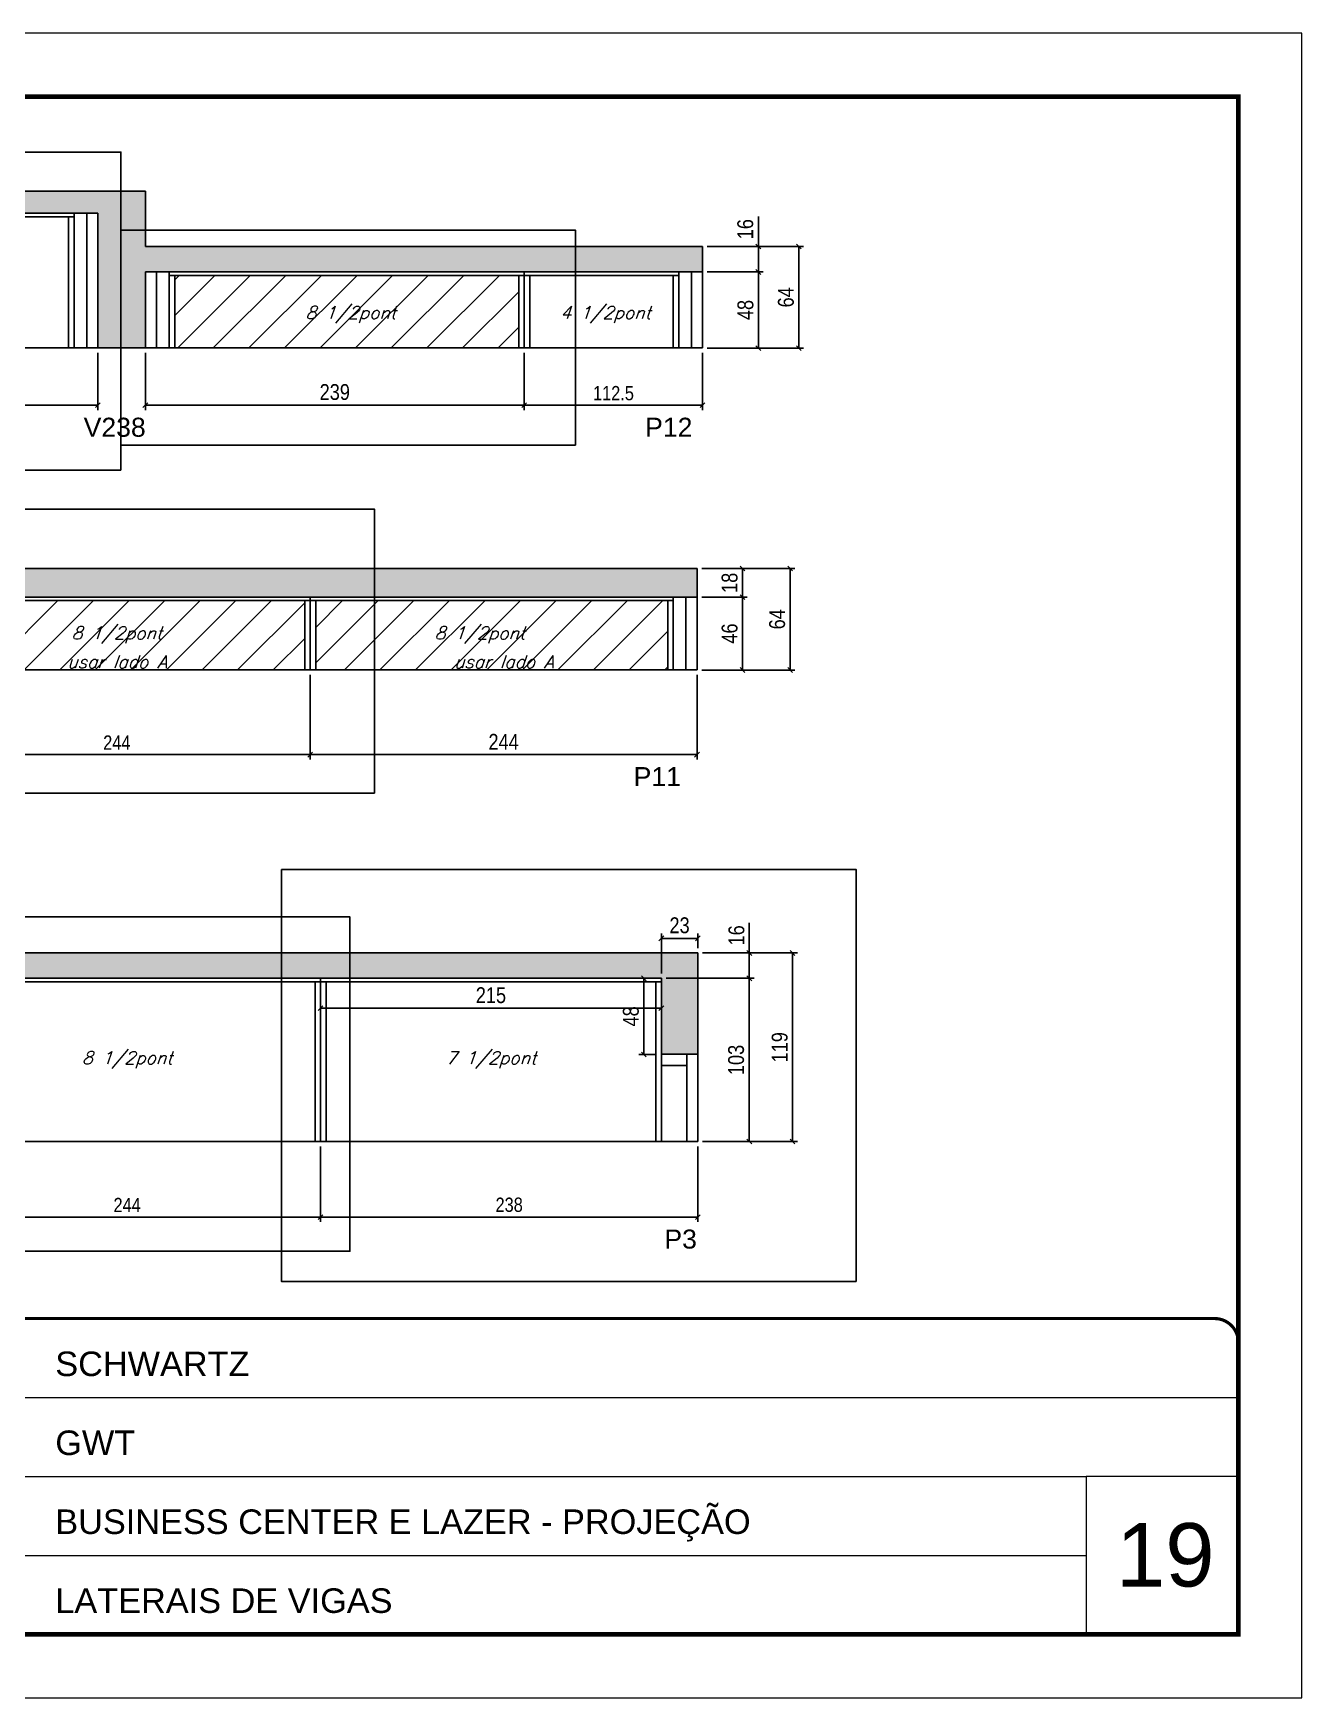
# Model space of a CAD drawing. Extents: x 2603 to 22413, y 1253 to 30260.
# Drawn here: x 6471 to 7271, y 24225 to 25275 of the extents above; entities that cross this region are included whole.
import ezdxf

# ---------------------------------------------------------------- set-up
doc = ezdxf.new("R2010")
doc.units = 0
doc.linetypes.add('CONTINUO', pattern=[0])
doc.linetypes.add('DASHED', pattern=[0.75, 0.5, -0.25])
for name, color, linetype in [('5', 5, 'Continuous'), ('COTA', 241, 'Continuous'), ('Painéis', 200, 'Continuous'), ('SARR_2.2x7', 40, 'Continuous'), ('SARR_3.5x7', 81, 'Continuous'), ('texto', 7, 'Continuous')]:
    doc.layers.add(name, color=color, linetype=linetype)
for name, color, linetype, lineweight in [('CARIMBO', 255, 'Continuous', 9), ('Folhas', 255, 'Continuous', 9), ('Hachura', 251, 'Continuous', 9), ('SARRAFO DE PRESSAO', 251, 'DASHED', 9)]:
    doc.layers.add(name, color=color, linetype=linetype, lineweight=lineweight)
doc.styles.add('ARIAL', font='arial.ttf')
doc.styles.add('COTA TECNICA', font='techl___.ttf', dxfattribs={"height": 10})
doc.styles.add('COTA TECNICA-50', font='techl___.ttf', dxfattribs={"height": 9})
doc.styles.add('Romans', font='romans.shx')
doc.styles.get("Standard").update_dxf_attribs({"font": 'arial.ttf'})
doc.dimstyles.new('COTA PAINEL-50', dxfattribs={"dimtxt": 9, "dimasz": 3, "dimexe": 3, "dimexo": 3, "dimgap": 3, "dimtad": 1, "dimdec": 1, "dimzin": 12, "dimdsep": 46, "dimtxsty": 'COTA TECNICA-50', "dimblk1": 'OBLIQUE', "dimblk2": 'OBLIQUE', "dimsah": 1, "dimcen": 0.9, "dimclrd": 4, "dimclre": 4, "dimclrt": 240, "dimadec": 1, "dimazin": 3, "dimtfac": 1, "dimtdec": 1, "dimtmove": 0, "dimatfit": 3, "dimfxl": 1, "dimtolj": 1, "dimtzin": 12, "dimarcsym": 0})
doc.dimstyles.new('PAINEL', dxfattribs={"dimtxt": 10, "dimasz": 3, "dimexe": 3, "dimexo": 3, "dimgap": 3, "dimtad": 1, "dimdec": 1, "dimzin": 12, "dimdsep": 46, "dimtxsty": 'COTA TECNICA', "dimblk1": 'OBLIQUE', "dimblk2": 'OBLIQUE', "dimsah": 1, "dimcen": 0.9, "dimclrd": 4, "dimclre": 4, "dimclrt": 240, "dimadec": 1, "dimazin": 3, "dimtfac": 1, "dimtdec": 1, "dimtmove": 0, "dimatfit": 3, "dimfxl": 1, "dimtolj": 1, "dimtzin": 12, "dimarcsym": 0})
pattern_1 = [(50, (-126418.0314, -5371.0305), (5.46554007, -0.47817257), [0.5715, -6.2865]), (355, (-126418.0314, -5371.0305), (-1.05730264, 5.73170536), [0.4572, -5.02921753]), (100.4514447, (-126417.576, -5371.0704), (4.40823741, 5.25353256), [0.48570026, -5.34270734]), (46.1842, (-126418.0314, -5369.5065), (8.13237123, -1.26126984), [0.85725, -9.42975]), (96.6355576, (-126417.354, -5369.612), (7.122124, 7.42278374), [0.7285507, -8.01406824]), (351.184151, (-126418.031, -5369.5065), (7.122124, 7.42278374), [0.685799, -7.54379196]), (21, (-126417.2694, -5369.8875), (4.54843174, -3.06795595), [0.5715, -6.2865]), (326, (-126417.2694, -5369.8875), (1.85406085, 5.52563898), [0.4572, -5.0292]), (71.451445, (-126416.8904, -5370.143), (6.40249258, 2.45768307), [0.48570026, -5.34269813]), (37.5, (-126418.0314, -5371.0305), (0.092658098, 2.536651166), [0, -4.96824, 0, -5.1054, 0, -5.04825]), (7.5, (-126418.0314, -5371.0305), (2.004589875, 3.005417245), [0, -2.91084, 0, -4.85394, 0, -1.92405]), (327.5, (-126419.7307, -5371.0305), (4.067717855, -0.17186232), [0, -1.905, 0, -5.9436, 0, -7.8867]), (317.5, (-126420.4927, -5371.0305), (4.44387544, 0.76279473), [0, -2.4765, 0, -3.94716, 0, -5.6007])]

# ---------------------------------------------------------------- blocks, each defined once
blk = doc.blocks.new('9999999999')
at = {"color": 30, "linetype": 'CONTINUO'}
for p, q in [((98564.6, 34379.6), (99584, 34379.6)), ((98564.6, 34329.8), (99488, 34329.8)), ((99584, 34329.8), (99488, 34329.8)), ((99488, 34329.8), (99488, 34230.2)), ((98564.6, 34280), (99488, 34280))]:
    blk.add_line(p, q, dxfattribs=at)
at = {"color": 30, "linetype": 'CONTINUO', "const_width": 2}
blk.add_lwpolyline([(99584, 34230.2), (99584, 34414.4, 0.414214), (99569, 34429.4), (98229, 34429.4, 0.414214), (98214, 34414.4), (98214, 34245.2, 0.414214), (98229, 34230.2), (99584, 34230.2)], format="xyb", dxfattribs=at)
at = {"layer": 'Folhas'}
blk.add_lwpolyline([(98139, 34190.2), (99624, 34190.2), (99624, 35240.2), (98139, 35240.2)], close=True, dxfattribs=at)
at = {"layer": 'Folhas', "color": 30, "const_width": 3}
blk.add_lwpolyline([(98214, 34230.2), (99584, 34230.2), (99584, 35200.2), (98214, 35200.2)], close=True, dxfattribs=at)
at = {"color": 7, "linetype": 'Continuous', "ltscale": 5, "style": 'ARIAL'}
for s, height, p in [('SCHWARTZ', 15.48, (98837.7, 34393.1)), ('GWT', 15.48, (98837.7, 34343.3)), ('BUSINESS CENTER E LAZER - PROJEÇÃO', 15.483, (98837.7, 34293.5)), ('LATERAIS DE VIGAS', 15.483, (98837.7, 34243.7))]:
    blk.add_text(s, height=height, dxfattribs=at).set_placement(p)
blk = doc.blocks.new('_Oblique')
at = {"color": 0, "linetype": 'ByBlock', "lineweight": -2}
blk.add_line((-0.5, -0.5), (0.5, 0.5), dxfattribs=at)
blk = doc.blocks.new('*D500')
at = {"layer": 'COTA', "color": 4, "linetype": 'ByBlock', "lineweight": -2, "transparency": 16777216}
for p, q in [((6268, 25073.3), (6268, 25037.2)), ((6512, 25073.3), (6512, 25037.2)), ((6268, 25040.2), (6512, 25040.2))]:
    blk.add_line(p, q, dxfattribs=at)
at = {"layer": 'Defpoints', "color": 0, "linetype": 'ByBlock', "transparency": 16777216}
for p in [(6268, 25076.3), (6512, 25076.3), (6512, 25040.2)]:
    blk.add_point(p, dxfattribs=at)
at = {"layer": 'COTA', "color": 4, "linetype": 'ByBlock', "lineweight": -2, "transparency": 16777216, "xscale": 3, "yscale": 3, "zscale": 3, "rotation": 180}
blk.add_blockref('_Oblique', (6268, 25040.2), dxfattribs=at)
at = {"layer": 'COTA', "color": 4, "linetype": 'ByBlock', "lineweight": -2, "transparency": 16777216, "xscale": 3, "yscale": 3, "zscale": 3}
blk.add_blockref('_Oblique', (6512, 25040.2), dxfattribs=at)
at = {"layer": 'COTA', "color": 240, "linetype": 'ByBlock', "transparency": 16777216, "insert": (6390, 25047.8), "char_height": 9, "attachment_point": 5, "style": 'COTA TECNICA-50'}
blk.add_mtext('\\A1;244', dxfattribs=at)
blk = doc.blocks.new('*D501')
at = {"layer": 'COTA', "color": 4, "linetype": 'ByBlock', "lineweight": -2, "transparency": 16777216}
for p, q in [((6781, 25073.3), (6781, 25037.2)), ((6893.5, 25073.3), (6893.5, 25037.2)), ((6781, 25040.2), (6893.5, 25040.2))]:
    blk.add_line(p, q, dxfattribs=at)
at = {"layer": 'Defpoints', "color": 0, "linetype": 'ByBlock', "transparency": 16777216}
for p in [(6781, 25076.3), (6893.5, 25076.3), (6893.5, 25040.2)]:
    blk.add_point(p, dxfattribs=at)
at = {"layer": 'COTA', "color": 4, "linetype": 'ByBlock', "lineweight": -2, "transparency": 16777216, "xscale": 3, "yscale": 3, "zscale": 3, "rotation": 180}
blk.add_blockref('_Oblique', (6781, 25040.2), dxfattribs=at)
at = {"layer": 'COTA', "color": 4, "linetype": 'ByBlock', "lineweight": -2, "transparency": 16777216, "xscale": 3, "yscale": 3, "zscale": 3}
blk.add_blockref('_Oblique', (6893.5, 25040.2), dxfattribs=at)
at = {"layer": 'COTA', "color": 240, "linetype": 'ByBlock', "transparency": 16777216, "insert": (6837.3, 25047.8), "char_height": 9, "attachment_point": 5, "style": 'COTA TECNICA-50'}
blk.add_mtext('\\A1;112.5', dxfattribs=at)
blk = doc.blocks.new('*D2701')
at = {"layer": 'COTA', "color": 4, "linetype": 'ByBlock', "lineweight": -2, "transparency": 16777216}
for p, q in [((6542, 25073.3), (6542, 25037.2)), ((6781, 25073.3), (6781, 25037.2)), ((6781, 25040.2), (6542, 25040.2))]:
    blk.add_line(p, q, dxfattribs=at)
at = {"layer": 'Defpoints', "color": 0, "linetype": 'ByBlock', "transparency": 16777216}
for p in [(6542, 25076.3), (6781, 25076.3), (6542, 25040.2)]:
    blk.add_point(p, dxfattribs=at)
at = {"layer": 'COTA', "color": 4, "linetype": 'ByBlock', "lineweight": -2, "transparency": 16777216, "xscale": 3, "yscale": 3, "zscale": 3, "rotation": 180}
blk.add_blockref('_Oblique', (6542, 25040.2), dxfattribs=at)
at = {"layer": 'COTA', "color": 4, "linetype": 'ByBlock', "lineweight": -2, "transparency": 16777216, "xscale": 3, "yscale": 3, "zscale": 3}
blk.add_blockref('_Oblique', (6781, 25040.2), dxfattribs=at)
at = {"layer": 'COTA', "color": 240, "linetype": 'ByBlock', "transparency": 16777216, "insert": (6661.5, 25048.5), "char_height": 10, "attachment_point": 5, "style": 'COTA TECNICA'}
blk.add_mtext('\\A1;239', dxfattribs=at)
blk = doc.blocks.new('*D2702')
at = {"layer": 'COTA', "color": 4, "linetype": 'ByBlock', "lineweight": -2, "transparency": 16777216}
for p, q in [((6896.5, 25124.3), (6931.7, 25124.3)), ((6928.7, 25124.3), (6928.7, 25076.3)), ((6896.5, 25076.3), (6931.7, 25076.3))]:
    blk.add_line(p, q, dxfattribs=at)
at = {"layer": 'Defpoints', "color": 0, "linetype": 'ByBlock', "transparency": 16777216}
for p in [(6893.5, 25124.3), (6893.5, 25076.3), (6928.7, 25076.3)]:
    blk.add_point(p, dxfattribs=at)
at = {"layer": 'COTA', "color": 4, "linetype": 'ByBlock', "lineweight": -2, "transparency": 16777216, "xscale": 3, "yscale": 3, "zscale": 3}
for p, rotation in [((6928.7, 25124.3), 90), ((6928.7, 25076.3), 270)]:
    blk.add_blockref('_Oblique', p, dxfattribs=dict(at, rotation=rotation))
at = {"layer": 'COTA', "color": 240, "linetype": 'ByBlock', "transparency": 16777216, "insert": (6920.6, 25100.3), "char_height": 10, "attachment_point": 5, "rotation": 90, "style": 'COTA TECNICA'}
blk.add_mtext('\\A1;48', dxfattribs=at)
blk = doc.blocks.new('*D2703')
at = {"layer": 'COTA', "color": 4, "linetype": 'ByBlock', "lineweight": -2, "transparency": 16777216}
for p, q in [((6928.7, 25140.3), (6928.7, 25159.4)), ((6896.5, 25140.3), (6931.7, 25140.3)), ((6928.7, 25124.3), (6928.7, 25140.3)), ((6896.5, 25124.3), (6931.7, 25124.3))]:
    blk.add_line(p, q, dxfattribs=at)
at = {"layer": 'Defpoints', "color": 0, "linetype": 'ByBlock', "transparency": 16777216}
for p in [(6893.5, 25140.3), (6928.7, 25140.3), (6893.5, 25124.3)]:
    blk.add_point(p, dxfattribs=at)
at = {"layer": 'COTA', "color": 4, "linetype": 'ByBlock', "lineweight": -2, "transparency": 16777216, "xscale": 3, "yscale": 3, "zscale": 3}
for p, rotation in [((6928.7, 25140.3), 90), ((6928.7, 25124.3), 270)]:
    blk.add_blockref('_Oblique', p, dxfattribs=dict(at, rotation=rotation))
at = {"layer": 'COTA', "color": 240, "linetype": 'ByBlock', "transparency": 16777216, "insert": (6920.5, 25151.3), "char_height": 10, "attachment_point": 5, "rotation": 90, "style": 'COTA TECNICA'}
blk.add_mtext('\\A1;16', dxfattribs=at)
blk = doc.blocks.new('*D2704')
at = {"layer": 'COTA', "color": 4, "linetype": 'ByBlock', "lineweight": -2, "transparency": 16777216}
for p, q in [((6896.5, 25140.3), (6957.2, 25140.3)), ((6954.2, 25076.3), (6954.2, 25140.3)), ((6896.5, 25076.3), (6957.2, 25076.3))]:
    blk.add_line(p, q, dxfattribs=at)
at = {"layer": 'Defpoints', "color": 0, "linetype": 'ByBlock', "transparency": 16777216}
for p in [(6893.5, 25140.3), (6954.2, 25140.3), (6893.5, 25076.3)]:
    blk.add_point(p, dxfattribs=at)
at = {"layer": 'COTA', "color": 4, "linetype": 'ByBlock', "lineweight": -2, "transparency": 16777216, "xscale": 3, "yscale": 3, "zscale": 3}
for p, rotation in [((6954.2, 25140.3), 90), ((6954.2, 25076.3), 270)]:
    blk.add_blockref('_Oblique', p, dxfattribs=dict(at, rotation=rotation))
at = {"layer": 'COTA', "color": 240, "linetype": 'ByBlock', "transparency": 16777216, "insert": (6946.1, 25108.3), "char_height": 10, "attachment_point": 5, "rotation": 90, "style": 'COTA TECNICA'}
blk.add_mtext('\\A1;64', dxfattribs=at)
blk = doc.blocks.new('*D516')
at = {"layer": 'COTA', "color": 4, "linetype": 'ByBlock', "lineweight": -2, "transparency": 16777216}
for p, q in [((6402, 24870.2), (6402, 24816.8)), ((6646, 24870.2), (6646, 24816.8)), ((6646, 24819.8), (6402, 24819.8))]:
    blk.add_line(p, q, dxfattribs=at)
at = {"layer": 'Defpoints', "color": 0, "linetype": 'ByBlock', "transparency": 16777216}
for p in [(6402, 24873.2), (6646, 24873.2), (6402, 24819.8)]:
    blk.add_point(p, dxfattribs=at)
at = {"layer": 'COTA', "color": 4, "linetype": 'ByBlock', "lineweight": -2, "transparency": 16777216, "xscale": 3, "yscale": 3, "zscale": 3, "rotation": 180}
blk.add_blockref('_Oblique', (6402, 24819.8), dxfattribs=at)
at = {"layer": 'COTA', "color": 4, "linetype": 'ByBlock', "lineweight": -2, "transparency": 16777216, "xscale": 3, "yscale": 3, "zscale": 3}
blk.add_blockref('_Oblique', (6646, 24819.8), dxfattribs=at)
at = {"layer": 'COTA', "color": 240, "linetype": 'ByBlock', "transparency": 16777216, "insert": (6524, 24827.4), "char_height": 9, "attachment_point": 5, "style": 'COTA TECNICA-50'}
blk.add_mtext('\\A1;244', dxfattribs=at)
blk = doc.blocks.new('*D2758')
at = {"layer": 'COTA', "color": 4, "linetype": 'ByBlock', "lineweight": -2, "transparency": 16777216}
for p, q in [((6646, 24870.2), (6646, 24816.8)), ((6890, 24870.2), (6890, 24816.8)), ((6646, 24819.8), (6890, 24819.8))]:
    blk.add_line(p, q, dxfattribs=at)
at = {"layer": 'Defpoints', "color": 0, "linetype": 'ByBlock', "transparency": 16777216}
for p in [(6646, 24873.2), (6890, 24873.2), (6890, 24819.8)]:
    blk.add_point(p, dxfattribs=at)
at = {"layer": 'COTA', "color": 4, "linetype": 'ByBlock', "lineweight": -2, "transparency": 16777216, "xscale": 3, "yscale": 3, "zscale": 3, "rotation": 180}
blk.add_blockref('_Oblique', (6646, 24819.8), dxfattribs=at)
at = {"layer": 'COTA', "color": 4, "linetype": 'ByBlock', "lineweight": -2, "transparency": 16777216, "xscale": 3, "yscale": 3, "zscale": 3}
blk.add_blockref('_Oblique', (6890, 24819.8), dxfattribs=at)
at = {"layer": 'COTA', "color": 240, "linetype": 'ByBlock', "transparency": 16777216, "insert": (6768, 24827.9), "char_height": 10, "attachment_point": 5, "style": 'COTA TECNICA'}
blk.add_mtext('\\A1;244', dxfattribs=at)
blk = doc.blocks.new('*D2759')
at = {"layer": 'COTA', "color": 4, "linetype": 'ByBlock', "lineweight": -2, "transparency": 16777216}
for p, q in [((6893, 24919.2), (6921.7, 24919.2)), ((6918.7, 24919.2), (6918.7, 24873.2)), ((6893, 24873.2), (6921.7, 24873.2))]:
    blk.add_line(p, q, dxfattribs=at)
at = {"layer": 'Defpoints', "color": 0, "linetype": 'ByBlock', "transparency": 16777216}
for p in [(6890, 24919.2), (6890, 24873.2), (6918.7, 24873.2)]:
    blk.add_point(p, dxfattribs=at)
at = {"layer": 'COTA', "color": 4, "linetype": 'ByBlock', "lineweight": -2, "transparency": 16777216, "xscale": 3, "yscale": 3, "zscale": 3}
for p, rotation in [((6918.7, 24919.2), 90), ((6918.7, 24873.2), 270)]:
    blk.add_blockref('_Oblique', p, dxfattribs=dict(at, rotation=rotation))
at = {"layer": 'COTA', "color": 240, "linetype": 'ByBlock', "transparency": 16777216, "insert": (6910.6, 24896.2), "char_height": 10, "attachment_point": 5, "rotation": 90, "style": 'COTA TECNICA'}
blk.add_mtext('\\A1;46', dxfattribs=at)
blk = doc.blocks.new('*D2760')
at = {"layer": 'COTA', "color": 4, "linetype": 'ByBlock', "lineweight": -2, "transparency": 16777216}
for p, q in [((6893, 24937.2), (6921.7, 24937.2)), ((6918.7, 24919.2), (6918.7, 24937.2)), ((6893, 24919.2), (6921.7, 24919.2))]:
    blk.add_line(p, q, dxfattribs=at)
at = {"layer": 'Defpoints', "color": 0, "linetype": 'ByBlock', "transparency": 16777216}
for p in [(6890, 24937.2), (6918.7, 24937.2), (6890, 24919.2)]:
    blk.add_point(p, dxfattribs=at)
at = {"layer": 'COTA', "color": 4, "linetype": 'ByBlock', "lineweight": -2, "transparency": 16777216, "xscale": 3, "yscale": 3, "zscale": 3}
for p, rotation in [((6918.7, 24937.2), 90), ((6918.7, 24919.2), 270)]:
    blk.add_blockref('_Oblique', p, dxfattribs=dict(at, rotation=rotation))
at = {"layer": 'COTA', "color": 240, "linetype": 'ByBlock', "transparency": 16777216, "insert": (6910.6, 24928.2), "char_height": 10, "attachment_point": 5, "rotation": 90, "style": 'COTA TECNICA'}
blk.add_mtext('\\A1;18', dxfattribs=at)
blk = doc.blocks.new('*D2761')
at = {"layer": 'COTA', "color": 4, "linetype": 'ByBlock', "lineweight": -2, "transparency": 16777216}
for p, q in [((6893, 24937.2), (6951.7, 24937.2)), ((6948.7, 24873.2), (6948.7, 24937.2)), ((6893, 24873.2), (6951.7, 24873.2))]:
    blk.add_line(p, q, dxfattribs=at)
at = {"layer": 'Defpoints', "color": 0, "linetype": 'ByBlock', "transparency": 16777216}
for p in [(6890, 24937.2), (6948.7, 24937.2), (6890, 24873.2)]:
    blk.add_point(p, dxfattribs=at)
at = {"layer": 'COTA', "color": 4, "linetype": 'ByBlock', "lineweight": -2, "transparency": 16777216, "xscale": 3, "yscale": 3, "zscale": 3}
for p, rotation in [((6948.7, 24937.2), 90), ((6948.7, 24873.2), 270)]:
    blk.add_blockref('_Oblique', p, dxfattribs=dict(at, rotation=rotation))
at = {"layer": 'COTA', "color": 240, "linetype": 'ByBlock', "transparency": 16777216, "insert": (6940.6, 24905.2), "char_height": 10, "attachment_point": 5, "rotation": 90, "style": 'COTA TECNICA'}
blk.add_mtext('\\A1;64', dxfattribs=at)
blk = doc.blocks.new('*D517')
at = {"layer": 'COTA', "color": 4, "linetype": 'ByBlock', "lineweight": -2, "transparency": 16777216}
for p, q in [((6408.5, 24572.7), (6408.5, 24525.1)), ((6652.5, 24572.7), (6652.5, 24525.1)), ((6408.5, 24528.1), (6652.5, 24528.1))]:
    blk.add_line(p, q, dxfattribs=at)
at = {"layer": 'Defpoints', "color": 0, "linetype": 'ByBlock', "transparency": 16777216}
for p in [(6408.5, 24575.7), (6652.5, 24575.7), (6652.5, 24528.1)]:
    blk.add_point(p, dxfattribs=at)
at = {"layer": 'COTA', "color": 4, "linetype": 'ByBlock', "lineweight": -2, "transparency": 16777216, "xscale": 3, "yscale": 3, "zscale": 3, "rotation": 180}
blk.add_blockref('_Oblique', (6408.5, 24528.1), dxfattribs=at)
at = {"layer": 'COTA', "color": 4, "linetype": 'ByBlock', "lineweight": -2, "transparency": 16777216, "xscale": 3, "yscale": 3, "zscale": 3}
blk.add_blockref('_Oblique', (6652.5, 24528.1), dxfattribs=at)
at = {"layer": 'COTA', "color": 240, "linetype": 'ByBlock', "transparency": 16777216, "insert": (6530.5, 24535.7), "char_height": 9, "attachment_point": 5, "style": 'COTA TECNICA-50'}
blk.add_mtext('\\A1;244', dxfattribs=at)
blk = doc.blocks.new('*D2762')
at = {"layer": 'COTA', "color": 4, "linetype": 'ByBlock', "lineweight": -2, "transparency": 16777216}
for p, q in [((6652.5, 24572.7), (6652.5, 24525.1)), ((6890.5, 24572.7), (6890.5, 24525.1)), ((6652.5, 24528.1), (6890.5, 24528.1))]:
    blk.add_line(p, q, dxfattribs=at)
at = {"layer": 'Defpoints', "color": 0, "linetype": 'ByBlock', "transparency": 16777216}
for p in [(6652.5, 24575.7), (6890.5, 24575.7), (6890.5, 24528.1)]:
    blk.add_point(p, dxfattribs=at)
at = {"layer": 'COTA', "color": 4, "linetype": 'ByBlock', "lineweight": -2, "transparency": 16777216, "xscale": 3, "yscale": 3, "zscale": 3, "rotation": 180}
blk.add_blockref('_Oblique', (6652.5, 24528.1), dxfattribs=at)
at = {"layer": 'COTA', "color": 4, "linetype": 'ByBlock', "lineweight": -2, "transparency": 16777216, "xscale": 3, "yscale": 3, "zscale": 3}
blk.add_blockref('_Oblique', (6890.5, 24528.1), dxfattribs=at)
at = {"layer": 'COTA', "color": 240, "linetype": 'ByBlock', "transparency": 16777216, "insert": (6771.5, 24535.8), "char_height": 9, "attachment_point": 5, "style": 'COTA TECNICA-50'}
blk.add_mtext('\\A1;238', dxfattribs=at)
blk = doc.blocks.new('*D2768')
at = {"layer": 'COTA', "color": 4, "linetype": 'ByBlock', "lineweight": -2, "transparency": 16777216}
for p, q in [((6870.5, 24678.7), (6926, 24678.7)), ((6923, 24678.7), (6923, 24575.7)), ((6893.5, 24575.7), (6926, 24575.7))]:
    blk.add_line(p, q, dxfattribs=at)
at = {"layer": 'Defpoints', "color": 0, "linetype": 'ByBlock', "transparency": 16777216}
for p in [(6867.5, 24678.7), (6890.5, 24575.7), (6923, 24575.7)]:
    blk.add_point(p, dxfattribs=at)
at = {"layer": 'COTA', "color": 4, "linetype": 'ByBlock', "lineweight": -2, "transparency": 16777216, "xscale": 3, "yscale": 3, "zscale": 3}
for p, rotation in [((6923, 24678.7), 90), ((6923, 24575.7), 270)]:
    blk.add_blockref('_Oblique', p, dxfattribs=dict(at, rotation=rotation))
at = {"layer": 'COTA', "color": 240, "linetype": 'ByBlock', "transparency": 16777216, "insert": (6914.7, 24627.2), "char_height": 10, "attachment_point": 5, "rotation": 90, "style": 'COTA TECNICA'}
blk.add_mtext('\\A1;103', dxfattribs=at)
blk = doc.blocks.new('*D2769')
at = {"layer": 'COTA', "color": 4, "linetype": 'ByBlock', "lineweight": -2, "transparency": 16777216}
for p, q in [((6923, 24694.7), (6923, 24713.8)), ((6893.5, 24694.7), (6926, 24694.7)), ((6923, 24678.7), (6923, 24694.7)), ((6870.5, 24678.7), (6926, 24678.7))]:
    blk.add_line(p, q, dxfattribs=at)
at = {"layer": 'Defpoints', "color": 0, "linetype": 'ByBlock', "transparency": 16777216}
for p in [(6890.5, 24694.7), (6923, 24694.7), (6867.5, 24678.7)]:
    blk.add_point(p, dxfattribs=at)
at = {"layer": 'COTA', "color": 4, "linetype": 'ByBlock', "lineweight": -2, "transparency": 16777216, "xscale": 3, "yscale": 3, "zscale": 3}
for p, rotation in [((6923, 24694.7), 90), ((6923, 24678.7), 270)]:
    blk.add_blockref('_Oblique', p, dxfattribs=dict(at, rotation=rotation))
at = {"layer": 'COTA', "color": 240, "linetype": 'ByBlock', "transparency": 16777216, "insert": (6914.9, 24705.8), "char_height": 10, "attachment_point": 5, "rotation": 90, "style": 'COTA TECNICA'}
blk.add_mtext('\\A1;16', dxfattribs=at)
blk = doc.blocks.new('*D2770')
at = {"layer": 'COTA', "color": 4, "linetype": 'ByBlock', "lineweight": -2, "transparency": 16777216}
for p, q in [((6893.5, 24694.7), (6953.3, 24694.7)), ((6950.3, 24575.7), (6950.3, 24694.7)), ((6893.5, 24575.7), (6953.3, 24575.7))]:
    blk.add_line(p, q, dxfattribs=at)
at = {"layer": 'Defpoints', "color": 0, "linetype": 'ByBlock', "transparency": 16777216}
for p in [(6890.5, 24694.7), (6950.3, 24694.7), (6890.5, 24575.7)]:
    blk.add_point(p, dxfattribs=at)
at = {"layer": 'COTA', "color": 4, "linetype": 'ByBlock', "lineweight": -2, "transparency": 16777216, "xscale": 3, "yscale": 3, "zscale": 3}
for p, rotation in [((6950.3, 24694.7), 90), ((6950.3, 24575.7), 270)]:
    blk.add_blockref('_Oblique', p, dxfattribs=dict(at, rotation=rotation))
at = {"layer": 'COTA', "color": 240, "linetype": 'ByBlock', "transparency": 16777216, "insert": (6942.2, 24635.2), "char_height": 10, "attachment_point": 5, "rotation": 90, "style": 'COTA TECNICA'}
blk.add_mtext('\\A1;119', dxfattribs=at)
blk = doc.blocks.new('*D2755')
at = {"layer": 'COTA', "color": 4, "linetype": 'ByBlock', "lineweight": -2, "transparency": 16777216}
for p, q in [((6867.5, 24681.7), (6867.5, 24706.9)), ((6890.5, 24697.7), (6890.5, 24706.9)), ((6867.5, 24703.9), (6890.5, 24703.9))]:
    blk.add_line(p, q, dxfattribs=at)
at = {"layer": 'Defpoints', "color": 0, "linetype": 'ByBlock', "transparency": 16777216}
for p in [(6890.5, 24703.9), (6890.5, 24694.7), (6867.5, 24678.7)]:
    blk.add_point(p, dxfattribs=at)
at = {"layer": 'COTA', "color": 4, "linetype": 'ByBlock', "lineweight": -2, "transparency": 16777216, "xscale": 3, "yscale": 3, "zscale": 3, "rotation": 180}
blk.add_blockref('_Oblique', (6867.5, 24703.9), dxfattribs=at)
at = {"layer": 'COTA', "color": 4, "linetype": 'ByBlock', "lineweight": -2, "transparency": 16777216, "xscale": 3, "yscale": 3, "zscale": 3}
blk.add_blockref('_Oblique', (6890.5, 24703.9), dxfattribs=at)
at = {"layer": 'COTA', "color": 240, "linetype": 'ByBlock', "transparency": 16777216, "insert": (6879, 24712.1), "char_height": 10, "attachment_point": 5, "style": 'COTA TECNICA'}
blk.add_mtext('\\A1;23', dxfattribs=at)
blk = doc.blocks.new('*D2756')
at = {"layer": 'COTA', "color": 4, "linetype": 'ByBlock', "lineweight": -2, "transparency": 16777216}
for p, q in [((6864.5, 24678.7), (6853.4, 24678.7)), ((6856.4, 24630.7), (6856.4, 24678.7)), ((6864.5, 24630.7), (6853.4, 24630.7))]:
    blk.add_line(p, q, dxfattribs=at)
at = {"layer": 'Defpoints', "color": 0, "linetype": 'ByBlock', "transparency": 16777216}
for p in [(6856.4, 24678.7), (6867.5, 24678.7), (6867.5, 24630.7)]:
    blk.add_point(p, dxfattribs=at)
at = {"layer": 'COTA', "color": 4, "linetype": 'ByBlock', "lineweight": -2, "transparency": 16777216, "xscale": 3, "yscale": 3, "zscale": 3}
for p, rotation in [((6856.4, 24678.7), 90), ((6856.4, 24630.7), 270)]:
    blk.add_blockref('_Oblique', p, dxfattribs=dict(at, rotation=rotation))
at = {"layer": 'COTA', "color": 240, "linetype": 'ByBlock', "transparency": 16777216, "insert": (6848.3, 24654.7), "char_height": 10, "attachment_point": 5, "rotation": 90, "style": 'COTA TECNICA'}
blk.add_mtext('\\A1;48', dxfattribs=at)
blk = doc.blocks.new('*D3212')
at = {"layer": 'COTA', "color": 4, "lineweight": -2, "transparency": 16777216}
for p, q in [((6652.5, 24673.5), (6652.5, 24656.9)), ((6867.5, 24673.5), (6867.5, 24656.9)), ((6867.5, 24659.9), (6652.5, 24659.9))]:
    blk.add_line(p, q, dxfattribs=at)
at = {"layer": 'Defpoints', "color": 0, "transparency": 16777216}
for p in [(6652.5, 24676.5), (6867.5, 24676.5), (6652.5, 24659.9)]:
    blk.add_point(p, dxfattribs=at)
at = {"layer": 'COTA', "color": 4, "lineweight": -2, "transparency": 16777216, "xscale": 3, "yscale": 3, "zscale": 3, "rotation": 180}
blk.add_blockref('_Oblique', (6652.5, 24659.9), dxfattribs=at)
at = {"layer": 'COTA', "color": 4, "lineweight": -2, "transparency": 16777216, "xscale": 3, "yscale": 3, "zscale": 3}
blk.add_blockref('_Oblique', (6867.5, 24659.9), dxfattribs=at)
at = {"layer": 'COTA', "color": 240, "transparency": 16777216, "insert": (6760, 24668), "char_height": 10, "attachment_point": 5, "style": 'COTA TECNICA'}
blk.add_mtext('\\A1;215', dxfattribs=at)

msp = doc.modelspace()

# ---------------------------------------------------------------- hatches: boundary and pattern name
at = {"layer": 'COTA', "linetype": 'ByBlock'}
h = msp.add_hatch(dxfattribs=at)
h.set_pattern_fill('AR-CONC', color=256, scale=0.03)
h.set_pattern_definition(pattern_1)
h.paths.add_polyline_path([(6512.03, 25076.34), (6542.03, 25076.34), (6542.03, 25124.34), (6893.53, 25124.34), (6893.53, 25140.34), (6542.03, 25140.34), (6542.03, 25175.34), (6162.53, 25175.34), (6162.53, 25116.34), (6191.53, 25116.34), (6191.53, 25161.34), (6512.03, 25161.34)])
h = msp.add_hatch(dxfattribs=at)
h.set_pattern_fill('AR-CONC', color=256, scale=0.03)
h.set_pattern_definition([(50, (-126523.541, -7718.738), (5.46554007, -0.47817257), [0.5715, -6.2865]), (355, (-126523.541, -7718.738), (-1.05730264, 5.73170536), [0.4572, -5.02921753]), (100.4514447, (-126523.0857, -7718.778), (4.40823741, 5.25353256), [0.48570026, -5.34270734]), (46.1842, (-126523.541, -7717.214), (8.13237123, -1.26126984), [0.85725, -9.42975]), (96.6355576, (-126522.8635, -7717.319), (7.122124, 7.42278374), [0.7285507, -8.01406824]), (351.184151, (-126523.541, -7717.214), (7.122124, 7.42278374), [0.685799, -7.54379196]), (21, (-126522.779, -7717.595), (4.54843174, -3.06795595), [0.5715, -6.2865]), (326, (-126522.779, -7717.595), (1.85406085, 5.52563898), [0.4572, -5.0292]), (71.451445, (-126522.4, -7717.8506), (6.40249258, 2.45768307), [0.48570026, -5.34269813]), (37.5, (-126523.5412, -7718.738), (0.092658098, 2.536651166), [0, -4.96824, 0, -5.1054, 0, -5.04825]), (7.5, (-126523.5412, -7718.738), (2.004589875, 3.005417245), [0, -2.91084, 0, -4.85394, 0, -1.92405]), (327.5, (-126525.2404, -7718.738), (4.067717855, -0.17186232), [0, -1.905, 0, -5.9436, 0, -7.8867]), (317.5, (-126526.0024, -7718.738), (4.44387544, 0.76279473), [0, -2.4765, 0, -3.94716, 0, -5.6007])])
h.paths.add_polyline_path([(6162.53, 24937.24), (6162.53, 24919.24), (6890.03, 24919.24), (6890.03, 24937.24)])
h = msp.add_hatch(dxfattribs=at)
h.set_pattern_fill('AR-CONC', color=256, scale=0.03)
h.set_pattern_definition(pattern_1)
h.paths.add_polyline_path([(6408.53, 24678.75), (6867.53, 24678.75), (6867.53, 24630.75), (6890.53, 24630.75), (6890.53, 24694.75), (6381.53, 24694.75), (6381.53, 24639.75), (6163.03, 24639.75), (6163.03, 24625.75), (6408.53, 24625.75)])
at = {"layer": 'Hachura', "linetype": 'ByBlock'}
h = msp.add_hatch(dxfattribs=at)
h.set_pattern_fill('ANSI31', color=256, scale=5)
h.set_pattern_definition([(45, (-126349.687, -5371.03), (-11.2253202, 11.2253202), [])])
h.paths.add_polyline_path([(6777.53, 25076.34), (6777.53, 25122.14), (6560.53, 25122.14), (6560.53, 25076.34)])
h = msp.add_hatch(dxfattribs=at)
h.set_pattern_fill('ANSI31', color=256, scale=5)
h.set_pattern_definition([(45, (-126378.187, -5371.03), (-11.2253202, 11.2253202), [])])
h.paths.add_polyline_path([(6642.53, 24873.24), (6642.53, 24917.04), (6405.53, 24917.04), (6405.53, 24873.24)])
h.paths.add_polyline_path([(6649.53, 24917.04), (6649.53, 24873.24), (6871.53, 24873.24), (6871.53, 24917.04)])

# ---------------------------------------------------------------- linework, layer by layer
at = {"layer": 'COTA', "linetype": 'ByBlock'}
for p, q in [((6162.53, 25175.34), (6542.03, 25175.34)), ((6542.03, 25140.34), (6542.03, 25175.34)), ((6893.53, 25140.34), (6542.03, 25140.34)), ((6893.53, 25124.34), (6893.53, 25140.34)), ((6512.03, 25076.34), (6542.03, 25076.34)), ((6890.03, 24937.24), (6162.53, 24937.24)), ((6890.03, 24937.24), (6890.03, 24919.24)), ((6890.53, 24694.75), (6381.53, 24694.75)), ((6890.53, 24630.75), (6890.53, 24694.75))]:
    msp.add_line(p, q, dxfattribs=at)
at = {"layer": 'COTA'}
for points in [[(6526.54, 24999.37), (6256.22, 24999.37), (6256.22, 25199.92), (6526.54, 25199.92)], [(6526.54, 25150.75), (6813.3, 25150.75), (6813.3, 25015.05), (6526.54, 25015.05)], [(6121.35, 24974.73), (6686.54, 24974.73), (6686.54, 24795.54), (6121.35, 24795.54)], [(6627.79, 24747.4), (6990.31, 24747.4), (6990.31, 24487.53), (6627.79, 24487.53)], [(6351.79, 24717.43), (6671.08, 24717.43), (6671.08, 24506.52), (6351.79, 24506.52)]]:
    msp.add_lwpolyline(points, close=True, dxfattribs=at)
at = {"layer": 'Painéis', "linetype": 'Continuous'}
for p, q in [((6191.53, 25161.34), (6512.03, 25161.34)), ((6512.03, 25076.34), (6512.03, 25161.34)), ((6542.03, 25076.34), (6542.03, 25124.34)), ((6542.03, 25124.34), (6893.53, 25124.34)), ((6781.03, 25076.34), (6781.03, 25124.34)), ((6893.53, 25076.34), (6893.53, 25124.34)), ((6512.03, 25076.34), (6162.53, 25076.34)), ((6893.53, 25076.34), (6542.03, 25076.34)), ((6890.03, 24919.24), (6162.53, 24919.24)), ((6646.03, 24873.24), (6646.03, 24919.24)), ((6890.03, 24873.24), (6890.03, 24919.24)), ((6162.53, 24873.24), (6890.03, 24873.24)), ((6408.53, 24678.75), (6867.53, 24678.75)), ((6652.53, 24575.75), (6652.53, 24678.75)), ((6867.53, 24678.75), (6867.53, 24630.75)), ((6890.53, 24630.75), (6867.53, 24630.75)), ((6890.53, 24630.75), (6890.53, 24575.75)), ((6890.53, 24575.75), (6163.03, 24575.75))]:
    msp.add_line(p, q, dxfattribs=at)
at = {"layer": 'SARR_2.2x7', "linetype": 'Continuous'}
for p, q in [((6268.03, 25159.14), (6497.03, 25159.14)), ((6505.03, 25161.34), (6505.03, 25076.34)), ((6549.03, 25124.34), (6549.03, 25076.34)), ((6557.03, 25122.14), (6781.03, 25122.14)), ((6781.03, 25122.14), (6878.53, 25122.14)), ((6886.53, 25124.34), (6886.53, 25076.34)), ((6646.03, 24917.04), (6402.03, 24917.04)), ((6875.03, 24917.04), (6646.03, 24917.04)), ((6883.03, 24919.24), (6883.03, 24873.24)), ((6408.53, 24676.55), (6652.53, 24676.55)), ((6652.53, 24676.55), (6867.53, 24676.55)), ((6883.53, 24623.75), (6867.53, 24623.75)), ((6883.53, 24630.75), (6883.53, 24575.75))]:
    msp.add_line(p, q, dxfattribs=at)
at = {"layer": 'SARR_3.5x7'}
for p, q in [((6493.53, 25159.14), (6493.53, 25076.34)), ((6497.03, 25161.34), (6497.03, 25076.34)), ((6557.03, 25124.34), (6557.03, 25076.34)), ((6560.53, 25122.14), (6560.53, 25076.34)), ((6777.53, 25122.14), (6777.53, 25076.34)), ((6784.53, 25122.14), (6784.53, 25076.34)), ((6875.03, 25122.14), (6875.03, 25076.34)), ((6878.53, 25124.34), (6878.53, 25076.34)), ((6642.53, 24917.04), (6642.53, 24873.24)), ((6649.53, 24917.04), (6649.53, 24873.24)), ((6871.53, 24917.04), (6871.53, 24873.24)), ((6875.03, 24919.24), (6875.03, 24873.24)), ((6649.03, 24676.55), (6649.03, 24575.75)), ((6656.03, 24676.55), (6656.03, 24575.75)), ((6864.03, 24676.55), (6864.03, 24575.75)), ((6867.53, 24630.75), (6867.53, 24575.75))]:
    msp.add_line(p, q, dxfattribs=at)

# ---------------------------------------------------------------- block references
at = {"layer": 'SARRAFO DE PRESSAO', "color": 6, "linetype": 'ByBlock'}
msp.add_blockref('9999999999', (-92352.51, -9965.33), dxfattribs=at)

# ---------------------------------------------------------------- texts
at = {"layer": '5', "linetype": 'Continuous'}
for s, rotation, p in [('V238', 0.00004, (6503.08, 25020.35)), ('P12', 359.99996, (6857.29, 25020.35)), ('P11', 359.99996, (6850.03, 24799.94)), ('P3', 0.00004, (6869.43, 24508.21))]:
    msp.add_text(s, height=12, rotation=rotation, dxfattribs=at).set_placement(p)
at = {"layer": 'CARIMBO', "style": 'ARIAL'}
msp.add_text('19', height=40, dxfattribs=at).set_placement((7154.33, 24295.02))
at = {"layer": 'texto', "color": 2, "char_height": 8, "attachment_point": 5, "style": 'Romans'}
for s, insert in [('{\\Q19;\\C256;8 1/2pont}', (6671.53, 25097.34)), ('{\\Q19;\\C256;4 1/2pont}', (6832.28, 25097.34)), ('{\\Q19;\\C256;8 1/2pont}', (6524.03, 24895.24)), ('{\\Q19;\\C256;8 1/2pont}', (6753.03, 24895.24)), ('{\\Q19;\\C256;usar lado A}', (6524.03, 24878.4)), ('{\\Q19;\\C256;usar lado A}', (6768.03, 24878.4)), ('{\\Q19;\\C256;8 1/2pont}', (6530.53, 24627.25)), ('{\\Q19;\\C256;7 1/2pont}', (6760.03, 24627.25))]:
    msp.add_mtext(s, dxfattribs=dict(at, insert=insert))

# ---------------------------------------------------------------- dimensions: what is measured, and where the dimension line sits
at = {"layer": 'COTA', "linetype": 'ByBlock'}
for base, p1, p2, angle, picture, middle in [((6928.65, 25140.34), (6893.53, 25124.34), (6893.53, 25140.34), 90, '*D2703', (6920.55, 25151.34)), ((6954.21, 25140.34), (6893.53, 25076.34), (6893.53, 25140.34), 90, '*D2704', (6946.11, 25108.34)), ((6928.65, 25076.34), (6893.53, 25124.34), (6893.53, 25076.34), 90, '*D2702', (6920.56, 25100.34)), ((6542.03, 25040.25), (6781.03, 25076.34), (6542.03, 25076.34), 180, '*D2701', (6661.53, 25048.5)), ((6918.7, 24937.24), (6890.03, 24919.24), (6890.03, 24937.24), 90, '*D2760', (6910.6, 24928.24)), ((6948.75, 24937.24), (6890.03, 24873.24), (6890.03, 24937.24), 90, '*D2761', (6940.64, 24905.24)), ((6918.7, 24873.24), (6890.03, 24919.24), (6890.03, 24873.24), 90, '*D2759', (6910.59, 24896.24)), ((6922.96, 24694.75), (6867.53, 24678.75), (6890.53, 24694.75), 90, '*D2769', (6914.86, 24705.76)), ((6950.28, 24694.75), (6890.53, 24575.75), (6890.53, 24694.75), 90, '*D2770', (6942.2, 24635.25)), ((6856.43, 24678.75), (6867.53, 24630.75), (6867.53, 24678.75), 90, '*D2756', (6848.34, 24654.75)), ((6922.96, 24575.75), (6867.53, 24678.75), (6890.53, 24575.75), 90, '*D2768', (6914.74, 24627.25))]:
    dim = msp.add_linear_dim(base=base, p1=p1, p2=p2, angle=angle, dimstyle='PAINEL', dxfattribs=at)
    dim.commit()
    dim.dimension.update_dxf_attribs({"geometry": picture, "text_midpoint": middle})
for base, p1, p2, picture, middle in [((6512.03, 25040.25), (6268.03, 25076.34), (6512.03, 25076.34), '*D500', (6390.03, 25047.82)), ((6893.53, 25040.25), (6781.03, 25076.34), (6893.53, 25076.34), '*D501', (6837.28, 25047.85)), ((6652.53, 24528.11), (6408.53, 24575.75), (6652.53, 24575.75), '*D517', (6530.53, 24535.68))]:
    dim = msp.add_linear_dim(base=base, p1=p1, p2=p2, angle=180, dimstyle='COTA PAINEL-50', override={"dimarcsym": 1}, dxfattribs=at)
    dim.commit()
    dim.dimension.update_dxf_attribs({"geometry": picture, "text_midpoint": middle})
for base, p1, p2, picture, middle in [((6402.03, 24819.84), (6646.03, 24873.24), (6402.03, 24873.24), '*D516', (6524.03, 24827.4)), ((6890.53, 24528.11), (6652.53, 24575.75), (6890.53, 24575.75), '*D2762', (6771.53, 24535.83))]:
    dim = msp.add_linear_dim(base=base, p1=p1, p2=p2, dimstyle='COTA PAINEL-50', override={"dimarcsym": 1}, dxfattribs=at)
    dim.commit()
    dim.dimension.update_dxf_attribs({"geometry": picture, "text_midpoint": middle})
for base, p1, p2, picture, middle in [((6890.03, 24819.84), (6646.03, 24873.24), (6890.03, 24873.24), '*D2758', (6768.03, 24827.91)), ((6890.53, 24703.88), (6867.53, 24678.75), (6890.53, 24694.75), '*D2755', (6879.03, 24712.1))]:
    dim = msp.add_linear_dim(base=base, p1=p1, p2=p2, dimstyle='PAINEL', dxfattribs=at)
    dim.commit()
    dim.dimension.update_dxf_attribs({"geometry": picture, "text_midpoint": middle})
at = {"layer": 'COTA'}
dim = msp.add_linear_dim(base=(6652.53, 24659.92), p1=(6867.53, 24676.55), p2=(6652.53, 24676.55), dimstyle='PAINEL', dxfattribs=at)
dim.commit()
dim.dimension.update_dxf_attribs({"geometry": '*D3212', "text_midpoint": (6760.03, 24668.03)})

doc.saveas('drawing.dxf')
